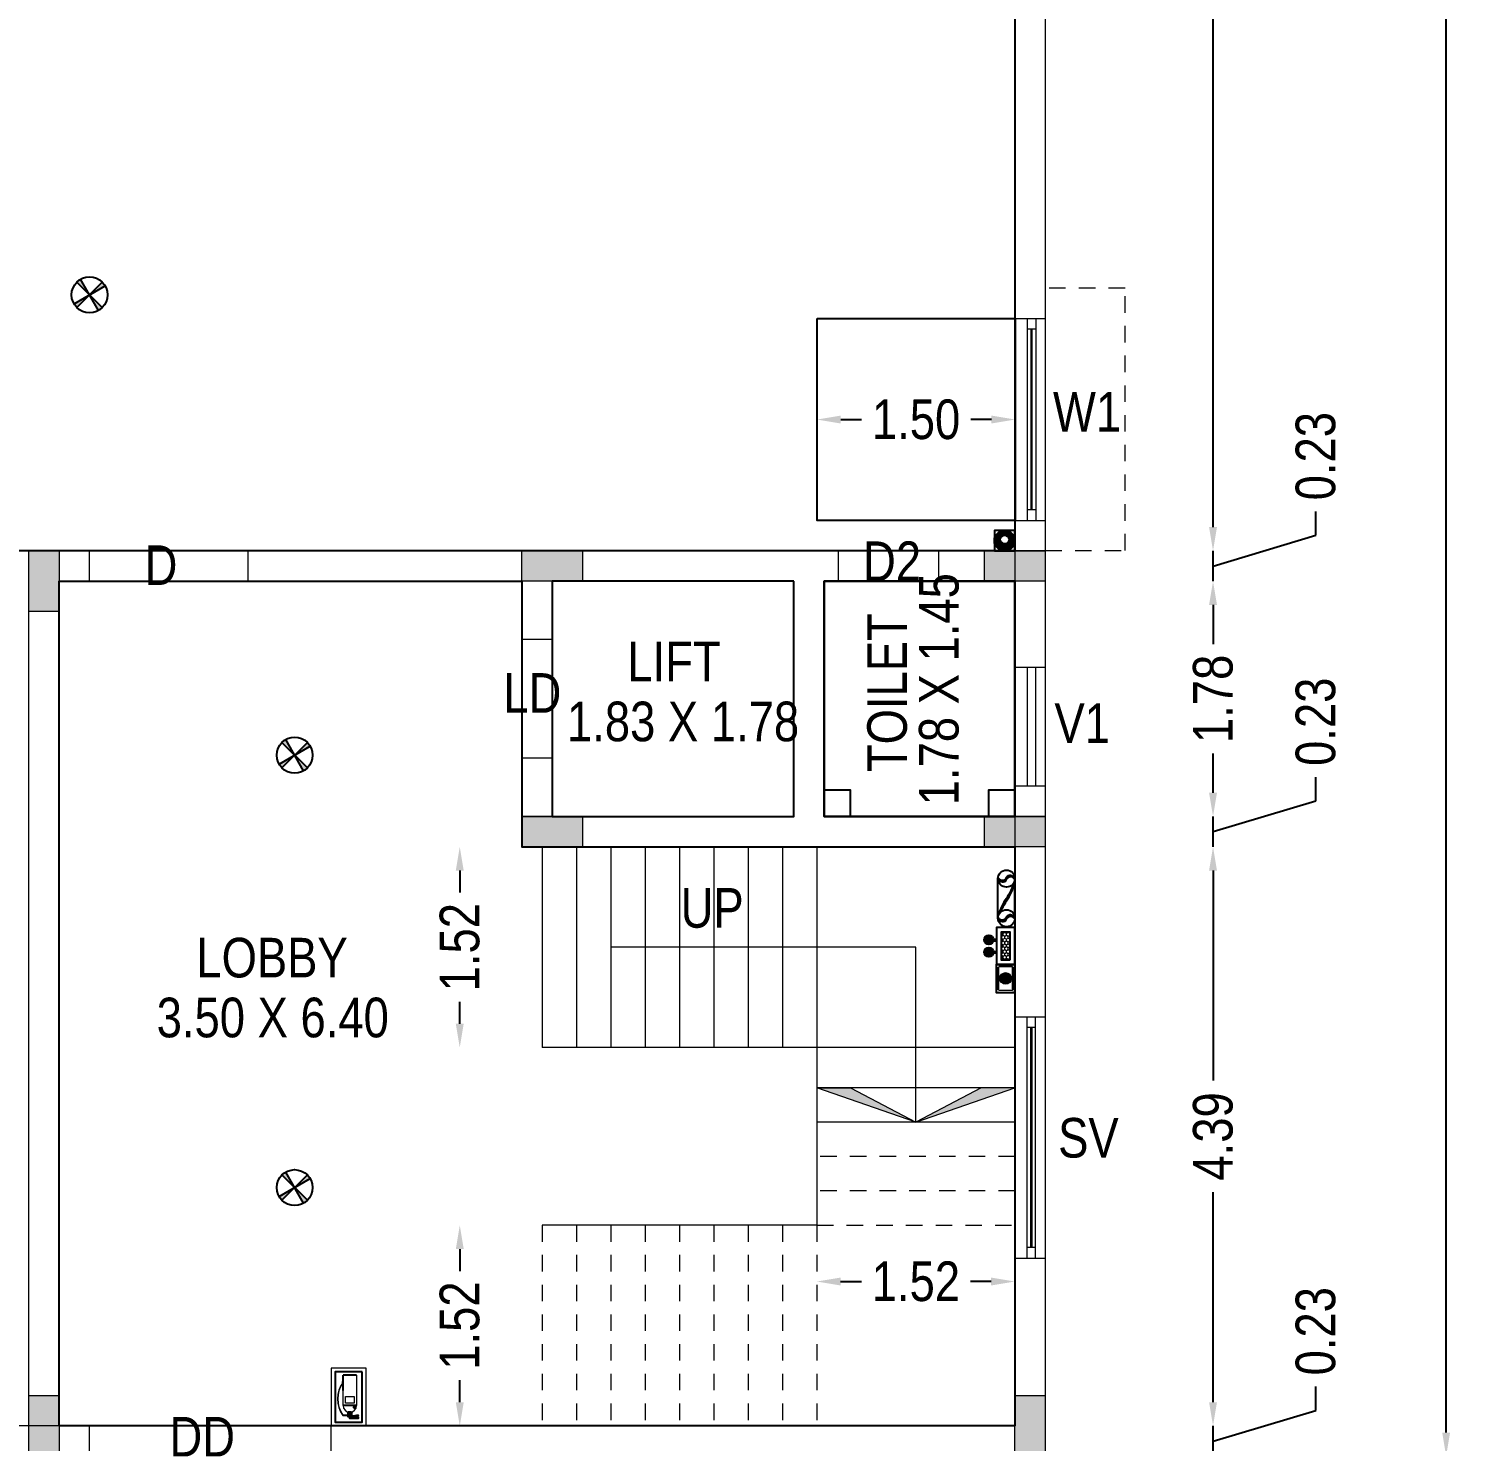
# Model space of a CAD drawing. Header units: metres. Extents: x 3750 to 6203, y 1588 to 3614.
# Drawn here: x 3766.25 to 3777.18, y 1749.68 to 1760.38 of the extents above; entities that cross this region are included whole.
import ezdxf

# ---------------------------------------------------------------- set-up
doc = ezdxf.new("R2010")
doc.units = ezdxf.units.M
doc.linetypes.add('HIDDEN2', pattern=[0.1875, 0.125, -0.0625])
for name, color, linetype in [('00', 7, 'Continuous'), ('BLK_4_FLR_0_CARPET_AREA', 14, 'Continuous'), ('BLK_4_FLR_0_EXIT_WIDTH_STAIR', 1, 'Continuous'), ('BLK_4_FLR_0_LIFT_1', 30, 'Continuous'), ('BLK_4_FLR_0_REGULAR_ROOM_1', 2, 'Continuous'), ('BLK_4_FLR_0_ROOM_1_LIGHT_VENTILATION_1', 2, 'Continuous'), ('BLK_4_FLR_0_URINAL', 30, 'Continuous'), ('BLK_4_FLR_0_WASH', 30, 'Continuous'), ('BLK_4_FLR_0_WATER_CLOSET', 30, 'Continuous'), ('VPORTS', 6, 'Continuous')]:
    doc.layers.add(name, color=color, linetype=linetype)
doc.styles.add('style2a', font='swissc.ttf')
doc.dimstyles.get("Standard").update_dxf_attribs({"dimtxt": 0.3, "dimasz": 0.18, "dimexe": 0.18, "dimexo": 0.0625, "dimgap": 0.09, "dimtad": 0, "dimzin": 0, "dimdsep": 46, "dimtxsty": 'style2a', "dimcen": 0.09, "dimse1": 1, "dimse2": 1, "dimadec": 0, "dimazin": 0, "dimtfac": 1, "dimtofl": 0, "dimtmove": 0, "dimatfit": 3, "dimfxl": 0, "dimtolj": 1, "dimtzin": 0, "dimarcsym": 0})

# ---------------------------------------------------------------- blocks, each defined once
blk = doc.blocks.new('*D507')
at = {"layer": 'BLK_4_FLR_0_EXIT_WIDTH_STAIR', "color": 0, "lineweight": -2, "ltscale": 10}
for p, q in [((3769.517321434026, 1753.999740999023), (3769.517321434026, 1753.832922817207)), ((3769.517321434026, 1752.839740999027), (3769.517321434026, 1753.006559180843))]:
    blk.add_line(p, q, dxfattribs=at)
at = {"layer": 'BLK_4_FLR_0_EXIT_WIDTH_STAIR', "color": 0, "ltscale": 10}
for points in [[(3769.487321434026, 1753.999740999023), (3769.547321434026, 1753.999740999023), (3769.517321434026, 1754.179740999023)], [(3769.487321434026, 1752.839740999027), (3769.547321434026, 1752.839740999027), (3769.517321434026, 1752.659740999027)]]:
    blk.add_solid(points, dxfattribs=at)
at = {"layer": 'Defpoints', "color": 0, "ltscale": 10}
for p in [(3769.517321434026, 1754.179740999023), (3770.401630812485, 1754.179740999023), (3770.401630812485, 1752.659740999027)]:
    blk.add_point(p, dxfattribs=at)
at = {"layer": 'BLK_4_FLR_0_EXIT_WIDTH_STAIR', "color": 0, "lineweight": 18, "ltscale": 10, "insert": (3769.517321434026, 1753.419740999024), "char_height": 0.3, "attachment_point": 5, "rotation": 90, "style": 'style2a'}
blk.add_mtext('\\A1;1.52', dxfattribs=at)
blk = doc.blocks.new('*D508')
at = {"color": 0, "lineweight": -2, "ltscale": 10}
for p, q in [((3769.517321434058, 1751.133540846621), (3769.517321434058, 1750.966722664805)), ((3769.517321434058, 1749.973540846625), (3769.517321434058, 1750.14035902844))]:
    blk.add_line(p, q, dxfattribs=at)
at = {"color": 0, "ltscale": 10}
for points in [[(3769.487321434058, 1751.133540846621), (3769.547321434059, 1751.133540846621), (3769.517321434058, 1751.313540846621)], [(3769.487321434058, 1749.973540846625), (3769.547321434059, 1749.973540846625), (3769.517321434058, 1749.793540846625)]]:
    blk.add_solid(points, dxfattribs=at)
at = {"layer": 'Defpoints', "color": 0, "ltscale": 10}
for p in [(3769.517321434058, 1751.313540846621), (3770.401630812488, 1751.313540846621), (3770.401630812488, 1749.793540846625)]:
    blk.add_point(p, dxfattribs=at)
at = {"color": 0, "lineweight": 18, "ltscale": 10, "insert": (3769.517321434058, 1750.553540846621), "char_height": 0.3, "attachment_point": 5, "rotation": 90, "style": 'style2a'}
blk.add_mtext('\\A1;1.52', dxfattribs=at)
blk = doc.blocks.new('*D509')
at = {"color": 0, "lineweight": -2, "ltscale": 10}
for p, q in [((3772.401630812473, 1750.887468501463), (3772.558448994291, 1750.887468501463)), ((3773.541630812471, 1750.887468501463), (3773.384812630655, 1750.887468501463))]:
    blk.add_line(p, q, dxfattribs=at)
at = {"color": 0, "ltscale": 10}
for points in [[(3772.401630812473, 1750.917468501463), (3772.401630812473, 1750.857468501463), (3772.221630812474, 1750.887468501463)], [(3773.541630812471, 1750.917468501463), (3773.541630812471, 1750.857468501463), (3773.721630812471, 1750.887468501463)]]:
    blk.add_solid(points, dxfattribs=at)
at = {"layer": 'Defpoints', "color": 0, "ltscale": 10}
for p in [(3772.221630812474, 1751.771777879971), (3773.721630812471, 1751.771777879971), (3772.221630812474, 1750.887468501463)]:
    blk.add_point(p, dxfattribs=at)
at = {"color": 0, "lineweight": 18, "ltscale": 10, "insert": (3772.971630812472, 1750.887468501463), "char_height": 0.3, "attachment_point": 5, "style": 'style2a'}
blk.add_mtext('\\A1;1.52', dxfattribs=at)
blk = doc.blocks.new('*D482')
at = {"color": 0, "lineweight": -2, "ltscale": 10}
for p, q in [((3776.987203063287, 1773.767589614622), (3776.987203063287, 1762.274136659193)), ((3776.987203063287, 1749.743540846621), (3776.987203063287, 1761.23699380205))]:
    blk.add_line(p, q, dxfattribs=at)
at = {"color": 0, "ltscale": 10}
for points in [[(3776.957203063286, 1773.767589614622), (3777.017203063286, 1773.767589614622), (3776.987203063287, 1773.947589614621)], [(3776.957203063286, 1749.743540846621), (3777.017203063286, 1749.743540846621), (3776.987203063287, 1749.563540846621)]]:
    blk.add_solid(points, dxfattribs=at)
at = {"layer": 'Defpoints', "color": 0, "ltscale": 10}
for p in [(3773.951630812496, 1773.947589614621), (3776.987203063287, 1773.947589614621), (3773.951630812486, 1749.563540846621)]:
    blk.add_point(p, dxfattribs=at)
at = {"color": 0, "lineweight": 18, "ltscale": 10, "insert": (3776.987203063287, 1761.75556523062), "char_height": 0.3, "attachment_point": 5, "rotation": 90, "style": 'style2a'}
blk.add_mtext('\\A1;24.38', dxfattribs=at)
blk = doc.blocks.new('*D483')
at = {"color": 0, "lineweight": -2, "ltscale": 10}
for p, q in [((3775.221869776913, 1773.537589614621), (3775.221869776913, 1765.582687238905)), ((3775.221869776913, 1756.601551096955), (3775.221869776913, 1764.556453472671))]:
    blk.add_line(p, q, dxfattribs=at)
at = {"color": 0, "ltscale": 10}
for points in [[(3775.191869776913, 1773.537589614621), (3775.251869776913, 1773.537589614621), (3775.221869776913, 1773.717589614621)], [(3775.191869776913, 1756.601551096955), (3775.251869776913, 1756.601551096955), (3775.221869776913, 1756.421551096955)]]:
    blk.add_solid(points, dxfattribs=at)
at = {"layer": 'Defpoints', "color": 0, "ltscale": 10}
for p in [(3773.416687327618, 1773.717589614621), (3775.221869776913, 1773.717589614621), (3773.416687327613, 1756.421551096955)]:
    blk.add_point(p, dxfattribs=at)
at = {"color": 0, "lineweight": 18, "ltscale": 10, "insert": (3775.221869776913, 1765.069570355786), "char_height": 0.3, "attachment_point": 5, "rotation": 90, "style": 'style2a'}
blk.add_mtext('\\A1;17.30', dxfattribs=at)
blk = doc.blocks.new('*D485')
at = {"color": 0, "lineweight": -2, "ltscale": 10}
for p, q in [((3775.221882712203, 1756.601551096955), (3775.221882712203, 1756.781551096955)), ((3775.999447647268, 1756.539820577474), (3775.999447647268, 1756.719820577474)), ((3775.221882712203, 1756.306551096955), (3775.999447647268, 1756.539820577474)), ((3775.221882712203, 1756.191551096954), (3775.221882712203, 1756.421551096955)), ((3775.221882712203, 1756.011551096954), (3775.221882712203, 1755.831551096954))]:
    blk.add_line(p, q, dxfattribs=at)
at = {"color": 0, "ltscale": 10}
for points in [[(3775.191882712203, 1756.601551096955), (3775.251882712203, 1756.601551096955), (3775.221882712203, 1756.421551096955)], [(3775.191882712203, 1756.011551096954), (3775.251882712203, 1756.011551096954), (3775.221882712203, 1756.191551096954)]]:
    blk.add_solid(points, dxfattribs=at)
at = {"layer": 'Defpoints', "color": 0, "ltscale": 10}
for p in [(3773.416700262906, 1756.421551096955), (3775.221882712203, 1756.421551096955), (3773.416700262909, 1756.191551096954)]:
    blk.add_point(p, dxfattribs=at)
at = {"color": 0, "lineweight": 18, "ltscale": 10, "insert": (3775.999447647268, 1757.138846551499), "char_height": 0.3, "attachment_point": 5, "rotation": 90, "style": 'style2a'}
blk.add_mtext('\\A1;0.23', dxfattribs=at)
blk = doc.blocks.new('*D486')
at = {"color": 0, "lineweight": -2, "ltscale": 10}
for p, q in [((3775.221869776902, 1754.589740999026), (3775.221869776902, 1754.769740999026)), ((3775.999434711966, 1754.528010479545), (3775.999434711966, 1754.708010479546)), ((3775.221869776902, 1754.294740999026), (3775.999434711966, 1754.528010479545)), ((3775.221869776902, 1754.179740999026), (3775.221869776902, 1754.409740999026)), ((3775.221869776902, 1753.999740999026), (3775.221869776902, 1753.819740999026))]:
    blk.add_line(p, q, dxfattribs=at)
at = {"color": 0, "ltscale": 10}
for points in [[(3775.191869776902, 1754.589740999026), (3775.251869776901, 1754.589740999026), (3775.221869776902, 1754.409740999026)], [(3775.191869776902, 1753.999740999026), (3775.251869776901, 1753.999740999026), (3775.221869776902, 1754.179740999026)]]:
    blk.add_solid(points, dxfattribs=at)
at = {"layer": 'Defpoints', "color": 0, "ltscale": 10}
for p in [(3773.416687327602, 1754.409740999026), (3775.221869776902, 1754.409740999026), (3773.416687327607, 1754.179740999026)]:
    blk.add_point(p, dxfattribs=at)
at = {"color": 0, "lineweight": 18, "ltscale": 10, "insert": (3775.999434711966, 1755.12703645357), "char_height": 0.3, "attachment_point": 5, "rotation": 90, "style": 'style2a'}
blk.add_mtext('\\A1;0.23', dxfattribs=at)
blk = doc.blocks.new('*D487')
at = {"color": 0, "lineweight": -2, "ltscale": 10}
for p, q in [((3775.221869776905, 1749.973540846621), (3775.221869776905, 1750.153540846621)), ((3775.99943471197, 1749.91181032714), (3775.99943471197, 1750.09181032714)), ((3775.221869776905, 1749.678540846621), (3775.99943471197, 1749.91181032714)), ((3775.221869776905, 1749.563540846621), (3775.221869776905, 1749.793540846621)), ((3775.221869776905, 1749.383540846621), (3775.221869776905, 1749.203540846621))]:
    blk.add_line(p, q, dxfattribs=at)
at = {"color": 0, "ltscale": 10}
for points in [[(3775.191869776905, 1749.973540846621), (3775.251869776905, 1749.973540846621), (3775.221869776905, 1749.793540846621)], [(3775.191869776905, 1749.383540846621), (3775.251869776905, 1749.383540846621), (3775.221869776905, 1749.563540846621)]]:
    blk.add_solid(points, dxfattribs=at)
at = {"layer": 'Defpoints', "color": 0, "ltscale": 10}
for p in [(3773.416687327607, 1749.793540846621), (3775.221869776905, 1749.793540846621), (3773.41668732761, 1749.563540846621)]:
    blk.add_point(p, dxfattribs=at)
at = {"color": 0, "lineweight": 18, "ltscale": 10, "insert": (3775.99943471197, 1750.510836301164), "char_height": 0.3, "attachment_point": 5, "rotation": 90, "style": 'style2a'}
blk.add_mtext('\\A1;0.23', dxfattribs=at)
blk = doc.blocks.new('*D488')
at = {"color": 0, "lineweight": -2, "ltscale": 10}
for p, q in [((3775.221882712244, 1756.011551096954), (3775.221882712244, 1755.714412281756)), ((3775.221882712244, 1754.589740999026), (3775.221882712244, 1754.886879814224))]:
    blk.add_line(p, q, dxfattribs=at)
at = {"color": 0, "ltscale": 10}
for points in [[(3775.191882712245, 1756.011551096954), (3775.251882712244, 1756.011551096954), (3775.221882712244, 1756.191551096954)], [(3775.191882712245, 1754.589740999026), (3775.251882712244, 1754.589740999026), (3775.221882712244, 1754.409740999026)]]:
    blk.add_solid(points, dxfattribs=at)
at = {"layer": 'Defpoints', "color": 0, "ltscale": 10}
for p in [(3773.416700262901, 1756.191551096954), (3775.221882712244, 1756.191551096954), (3773.416687327602, 1754.409740999026)]:
    blk.add_point(p, dxfattribs=at)
at = {"color": 0, "lineweight": 18, "ltscale": 10, "insert": (3775.221882712244, 1755.300646047988), "char_height": 0.3, "attachment_point": 5, "rotation": 90, "style": 'style2a'}
blk.add_mtext('\\A1;1.78', dxfattribs=at)
blk = doc.blocks.new('*D489')
at = {"color": 0, "lineweight": -2, "ltscale": 10}
for p, q in [((3775.221869776987, 1753.999740999029), (3775.221869776987, 1752.40907598776)), ((3775.221869776987, 1749.973540846621), (3775.221869776987, 1751.56420585789))]:
    blk.add_line(p, q, dxfattribs=at)
at = {"color": 0, "ltscale": 10}
for points in [[(3775.191869776988, 1753.999740999029), (3775.251869776987, 1753.999740999029), (3775.221869776987, 1754.179740999029)], [(3775.191869776988, 1749.973540846621), (3775.251869776987, 1749.973540846621), (3775.221869776987, 1749.793540846621)]]:
    blk.add_solid(points, dxfattribs=at)
at = {"layer": 'Defpoints', "color": 0, "ltscale": 10}
for p in [(3773.416687327602, 1754.179740999029), (3775.221869776987, 1754.179740999029), (3773.416687327607, 1749.793540846621)]:
    blk.add_point(p, dxfattribs=at)
at = {"color": 0, "lineweight": 18, "ltscale": 10, "insert": (3775.221869776987, 1751.986640922823), "char_height": 0.3, "attachment_point": 5, "rotation": 90, "style": 'style2a'}
blk.add_mtext('\\A1;4.39', dxfattribs=at)
blk = doc.blocks.new('*D530')
at = {"layer": 'BLK_4_FLR_0_ROOM_1_LIGHT_VENTILATION_1', "color": 0, "lineweight": -2}
for p, q in [((3772.403029618497, 1757.416158933795), (3772.559263384732, 1757.416158933795)), ((3773.543029618498, 1757.416158933795), (3773.386795852263, 1757.416158933795))]:
    blk.add_line(p, q, dxfattribs=at)
at = {"layer": 'BLK_4_FLR_0_ROOM_1_LIGHT_VENTILATION_1', "color": 0}
for points in [[(3772.403029618497, 1757.446158933795), (3772.403029618497, 1757.386158933795), (3772.223029618497, 1757.416158933795)], [(3773.543029618498, 1757.446158933795), (3773.543029618498, 1757.386158933795), (3773.723029618498, 1757.416158933795)]]:
    blk.add_solid(points, dxfattribs=at)
at = {"layer": 'Defpoints', "color": 0}
for p in [(3772.223029618497, 1757.416158933795, 3.668906841115462), (3773.723029618498, 1757.416158933795, 3.668906841115462), (3773.723029618498, 1757.416158933795)]:
    blk.add_point(p, dxfattribs=at)
at = {"layer": 'BLK_4_FLR_0_ROOM_1_LIGHT_VENTILATION_1', "color": 0, "insert": (3772.973029618498, 1757.416158933795), "char_height": 0.3, "attachment_point": 5, "style": 'style2a'}
blk.add_mtext('\\A1;1.50', dxfattribs=at)
blk = doc.blocks.new('auto-sprinkler')
at = {"layer": '00'}
h = blk.add_hatch(color=161, dxfattribs=at)
h.dxf.hatch_style = 1
h.paths.add_polyline_path([(5.82e-14, -1.293e-13), (-0.0750000000000014, 0.1299038105677039, 0.0655434628151658), (-0.106066017177958, 0.1060660171780574)])
h.paths.add_polyline_path([(-1.805e-13, -6.54e-14), (0.1299038105676527, 0.0749999999999943, 0.0655434628153172), (0.1060660171779424, 0.1060660171780148)])
h.paths.add_polyline_path([(0.0749999999999432, -0.1299038105676598, 0.0655434628150144), (0.1060660171778358, -0.1060660171780774), (5.83e-14, -1.293e-13)])
h.paths.add_polyline_path([(-0.129903810567711, -0.0749999999999502, 0.0655434628151658), (-0.1060660171780645, -0.1060660171779068), (-1.804e-13, -6.53e-14)])
at = {"layer": '00', "color": 170}
for points in [[(0.0749999999999027, -0.1299038105675898), (-0.0749999999999609, 0.1299038105676338)], [(-0.1299038105676409, -0.0749999999999098), (0.1299038105675827, 0.0749999999999538)], [(-0.1060660171781656, -0.1060660171780079), (0.1060660171777663, 0.1060660171778387)], [(0.1060660171777663, -0.1060660171780079), (-0.1060660171778245, 0.106066017177924)]]:
    blk.add_lwpolyline(points, dxfattribs=at)
blk.add_circle((-2.91e-14, 2.2e-14), 0.15, dxfattribs=at)
blk = doc.blocks.new('firehose')
for color, points in [(1, [(17.86590924663701, -33.80699138375383, -0.116019250224305), (19.87579712504467, -42.77884124641268, 8.409187339897612), (14.59864054587834, -51.09568462217719), (14.77462580959121, -50.77462580962811, 0.1304771358826283), (16.87429619267437, -42.26563069466236, -8.334124280871839)]), (1, [(14.77462580960812, -50.77462580959722), (16.97056274847867, -52.97056274847321, 1.016121270503578), (-17.69770766127203, -32.71501239939127, 0.1199886114363758), (-17.22691750119171, -41.21855472397618, -1.237160893247075)]), (46, [(11.7215557009913, -56.1764135710655), (11.1782557328388, -55.44013883738443), (13.28999017388378, -53.48312164735034), (14.77462580960855, -50.77462580959764), (16.97056274848546, -52.97056274848), (14.64841727244311, -54.01667111922507)])]:
    blk.add_hatch(color=color).paths.add_polyline_path(points)
at = {"color": 240}
blk.add_lwpolyline([(-36, -72), (36, -72), (36, 0), (-36, 0)], close=True, dxfattribs=at)
at = {"color": 46}
blk.add_lwpolyline([(11.7215557009913, -56.1764135710655), (11.1782557328388, -55.44013883738443), (13.28999017388378, -53.48312164735034), (14.77462580960855, -50.77462580959764), (16.97056274848546, -52.97056274848), (14.64841727244311, -54.01667111922507)], close=True, dxfattribs=at)
at = {"color": 240}
for radius in [36, 33, 30, 27, 24]:
    blk.add_circle((0, -36), radius, dxfattribs=at)
for centre, radius, start, end in [((0, -36), 21, 341.1675392881562, 315.0000000001473), ((0, -36), 18, 6.997948917371504, 339.6294282853439), ((-0.2015950538298057, -42.56555608450435), 20.07852502711841, 328.7873606831993, 150.6199113101466), ((-0.2015950538298057, -42.56555608450435), 17.0785250271184, 331.2710783775393, 175.476322851673)]:
    blk.add_arc(centre, radius, start, end, dxfattribs=at)
blk = doc.blocks.new('cylinder1')
for color, points in [(250, [(-7.5, 38.5), (-7.5, 37), (-1.5, 37), (1.819e-12, 37), (1.819e-12, 38.49999999999989)]), (250, [(-1.5, 36.49111867737474), (-1.5, 37), (-7.5, 35.86409997163537), (-7.5, 35.60965931032275), (-6.156004991853456, 35.60965931032275)]), (7, [(-3.582362558996101, 28.5413344918561, 1), (-4.882362558996101, 28.5413344918561, 1)]), (250, [(-1.5, 37), (-1.5, 33), (0, 33), (0, 34), (-0.25, 34), (-0.25, 36), (0, 36), (0, 37)]), (253, [(0.25, 36), (-0.25, 36), (-0.25, 34), (0.25, 34)]), (250, [(1.5, 37), (0, 37), (0, 36), (0.25, 36), (0.25, 34), (0, 34), (0, 33), (1.5, 33)]), (250, [(1.5, 36), (1.5, 35.5), (6.005287903726634, 35.5, -0.3128595630404711), (6, 6.750000000000008), (6, 6.199155247696468, 0.33166186902408), (6.116349988142244, 36)]), (254, [(6, 5.949155247696468), (6, 5.699155247696468), (6.5, 5.699155247696468), (6.5, 7.499999999999996), (6, 7.499999999999996), (6, 7.249999999999996), (6.25, 7.249999999999996), (6.25, 5.949155247696468)])]:
    blk.add_hatch(color=color).paths.add_polyline_path(points)
at = {"lineweight": 25}
for points in [[(-1.5, 36.49111867737474), (-6.156004991853478, 35.60965931032274), (-7.5, 35.60965931032274), (-7.5, 35.86409997163537), (-1.5, 37), (-7.5, 37), (-7.5, 38.5), (1.819e-12, 38.49999999999989), (1.819e-12, 37)], [(-1.5, 37), (1.5, 37), (1.5, 32.80947501931109)], [(-1.5, 32.80947501931109), (-1.5, 37)], [(-1.5, 33), (1.5, 33)], [(0, 36), (0, 37)], [(0, 33), (0, 34)]]:
    blk.add_lwpolyline(points, dxfattribs=at)
at = {"lineweight": 15}
blk.add_lwpolyline([(-6, 27), (6, 27, 0.9999999999999998)], format="xyb", close=True, dxfattribs=at)
for points in [[(-6, 27), (6, 27)], [(6, 13.5), (6, 0)], [(-6, 0), (6, 0)], [(6, 6.75), (6, 0)]]:
    blk.add_lwpolyline(points)
for points in [[(-6, 27), (6, 27), (6, 0), (-6, 0)], [(-4, 19), (-4, 25), (4, 25), (4, 19)]]:
    blk.add_lwpolyline(points, close=True, dxfattribs=at)
at = {"lineweight": 25}
blk.add_lwpolyline([(0.25, 34), (0.25, 36), (-0.25, 36), (-0.25, 34)], close=True, dxfattribs=at)
at = {"lineweight": 20}
blk.add_lwpolyline([(6, 6.75), (6, 6.199155247696468, 0.33166186902408), (6.116349988142244, 36), (1.5, 36), (1.5, 35.5), (6.005287903726638, 35.5, -0.3128595630404712)], format="xyb", close=True, dxfattribs=at)
blk.add_lwpolyline([(6, 5.949155247696468), (6, 5.699155247696468), (6.5, 5.699155247696468), (6.5, 7.499999999999996), (6, 7.499999999999996), (6, 7.249999999999996), (6.25, 7.249999999999996), (6.25, 5.949155247696468)], close=True)
at = {"lineweight": 25}
blk.add_circle((-4.232362558996101, 28.5413344918561), 0.75, dxfattribs=at)
blk.add_circle((-4.232362558996101, 28.5413344918561), 0.65)
blk = doc.blocks.new('cylinderfinal')
at = {"lineweight": 20}
for points in [[(-13.5, -45), (13.5, -45), (13.5, 0), (-13.5, 0)], [(-10.5, -42), (10.5, -42), (10.5, -3.000000000000003), (-10.5, -3)]]:
    blk.add_lwpolyline(points, close=True, dxfattribs=at)
blk.add_lwpolyline([(-10.5, -42), (10.5, -42), (10.5, -3.000000000000003), (-10.5, -3)], close=True)
at = {"lineweight": 15, "xscale": 0.8699999999998906, "yscale": 0.8699999999998906, "zscale": 1.5}
blk.add_blockref('cylinder1', (-0.9169508714730908, -39.34066445374083), dxfattribs=at)
blk = doc.blocks.new('siern')
blk.add_hatch(color=5).paths.add_polyline_path([(-0.1593222198534196, 4.061119889346909, -0.050918795279975), (-2.084215844903134, 0.0151086477926867, 0.0925672966546958), (-4.033540109677136, -4.074294274310353, -0.0032073073232835), (-4.026732467605971, -4.061119889249931, -0.0483688946395163), (-3.836825126619751, -3.704532133112332, -0.0178884246563004), (-1.736111600250296, -0.1050856800138717, 0.1175623139878069)])
at = {"layer": 'VPORTS', "lineweight": 18}
h = blk.add_hatch(color=20, dxfattribs=at)
edge = h.paths.add_edge_path()
edge.add_arc((-3.003242993894826, 5.125836620620271), 1.15591213153334, 152.305571092109, 342.6944289075761)
edge.add_arc((-1.069537870018141, 4.324869732675344), 0.947658435111645, -16.15980825423901, 151.159808253957, ccw=False)
edge.add_arc((-1.182811693612317, 4.598336933856721), 1.155912131525198, 332.3055710921348, 522.6944289076076)
edge.add_arc((-3.116516817488141, 5.399303821803434), 0.9476584351198534, 163.8401917457499, 331.159808253898, ccw=False)
h = blk.add_hatch(color=20, dxfattribs=at)
edge = h.paths.add_edge_path()
edge.add_arc((-3.003242993894497, -4.598336933864606), 1.155912131531942, 152.3055710922763, 342.6944289077433)
edge.add_arc((-1.069537870018141, -5.399303821805893), 0.947658435111645, -16.15980825423901, 151.159808253957, ccw=False)
edge.add_arc((-1.182811693611987, -5.125836620620876), 1.155912131526594, 332.3055710919675, 522.6944289074403)
edge.add_arc((-3.116516817488947, -4.324869732677806), 0.9476584351170516, 163.8401917461589, 331.1598082543069, ccw=False)
at = {"color": 1}
for points in [[(-4.186054687499563, -4.862086777240619), (-4.186054687499563, 4.862086777240619)], [(0, -4.862086777240619), (0, 4.862086777240619)]]:
    blk.add_lwpolyline(points, dxfattribs=at)
at = {"color": 5}
blk.add_lwpolyline([(-0.1593222198534196, 4.061119889346909, -0.050918795279975), (-2.084215844903134, 0.0151086477926867, 0.0925672966540532), (-4.033540109669047, -4.074294274279964, -0.0196862209365316), (-1.736111600250296, -0.1050856800138717, 0.1175623139878069)], format="xyb", close=True, dxfattribs=at)
at = {"layer": 'VPORTS', "color": 251, "lineweight": 18}
for points in [[(-4.026732467633336, 5.663053665186451, 1.095032819744272), (-1.899656831361426, 4.781990088442399, -0.8950427931265029), (-0.159322219880778, 4.061119889294785, 1.095032819744327), (-2.286397856138135, 4.942183466031565, -0.8950427931261273)], [(-4.026732467633336, -4.061119889302061, 1.095032819744272), (-1.899656831361426, -4.942183466038841, -0.8950427931265029), (-0.159322219880778, -5.663053665186451, 1.095032819744327), (-2.286397856138135, -4.781990088442399, -0.8950427931261273)]]:
    blk.add_lwpolyline(points, format="xyb", close=True, dxfattribs=at)
at = {"layer": 'VPORTS'}
for centre in [(-2.093027343749779, 4.862086777240619), (-2.093027343749779, -4.862086777240619)]:
    blk.add_circle(centre, 2.09302734375, dxfattribs=at)
at = {"layer": 'VPORTS', "lineweight": 18}
blk.add_circle((-2.093027343749779, -4.862086777240619), 2.09302734375, dxfattribs=at)
blk = doc.blocks.new('EmerLight')
h = blk.add_hatch(color=1)
edge = h.paths.add_edge_path()
edge.add_arc((0, 12.75), 2.25, 0, 360)
h = blk.add_hatch(color=1)
edge = h.paths.add_edge_path()
edge.add_arc((6, 12.75), 2.25, 0, 360)
for points in [[(-0.375, 9), (0.375, 9), (0.375, 10.53147008133764, -0.083920216900384), (-0.375, 10.53147008133764)], [(6.375, 10.53147008133764, -0.083920216900384), (5.625, 10.53147008133764), (5.625, 9), (6.375, 9)]]:
    blk.add_hatch(color=171).paths.add_polyline_path(points)
at = {"lineweight": 18}
h = blk.add_hatch(dxfattribs=at)
h.set_pattern_fill('HONEY', color=145, scale=7.5, style=0)
h.set_pattern_definition([(0, (-23575.41711731013, -1310.215376773727), (1.40625, 0.8118988124999997), [0.9375, -1.875]), (120, (-23575.41711731013, -1310.215376773727), (-1.406249996927416, 0.8118988178218671), [0.9374999999999996, -1.874999999999999]), (59.99999999999999, (-23575.41711731013, -1310.215376773727), (3.0725816e-09, 1.623797630321865), [-1.875, 0.9375])])
h.paths.add_polyline_path([(-3.75, 2.25), (9.75, 2.25), (9.75, 6.75), (-3.75, 6.75)])
at = {"color": 5}
for points in [[(-6, 0), (12, 0), (12, 9), (-6, 9)], [(-3.75, 2.25), (9.75, 2.25), (9.75, 6.75), (-3.75, 6.75)]]:
    blk.add_lwpolyline(points, close=True, dxfattribs=at)
at = {"color": 171}
for points in [[(-0.375, 10.53147008133766), (-0.375, 9)], [(0.375, 10.53147008133766), (0.375, 9)], [(5.625, 10.53147008133766), (5.625, 9)], [(6.375, 10.53147008133766), (6.375, 9)]]:
    blk.add_lwpolyline(points, dxfattribs=at)
at = {"color": 1}
for centre in [(0, 12.75), (6, 12.75)]:
    blk.add_circle(centre, 2.25, dxfattribs=at)
blk = doc.blocks.new('switch1')
for points in [[(-7.875, 10.34466991411068), (-7.5, 9.96966991411068), (-7.5, 2.030330085889318), (-7.875, 1.655330085889318)], [(7.344669914111362, 10.87500000000051), (6.969669914111362, 10.5), (-6.969669914111362, 10.50000000000051), (-7.344669914111362, 10.875)], [(7.875, 1.655330085889318), (7.5, 2.030330085889318), (7.5, 9.96966991411068), (7.875, 10.34466991411068)], [(-7.344669914111362, 1.124999999999487), (-6.969669914111362, 1.5), (6.969669914111362, 1.499999999999485), (7.344669914111362, 1.125)]]:
    blk.add_hatch(color=254).paths.add_polyline_path(points)
h = blk.add_hatch(color=20)
edge = h.paths.add_edge_path()
edge.add_arc((0, 6), 3.75, 0, 360)
edge = h.paths.add_edge_path(flags=17)
edge.add_arc((0, 6), 2.25, 0, 360)
h = blk.add_hatch()
h.set_pattern_fill('ANSI31', color=1, scale=0.3, style=0)
h.set_pattern_definition([(45, (0, 0), (-0.6735192090801866, 0.6735192090801866), [])])
edge = h.paths.add_edge_path()
edge.add_arc((0, 6), 2.25, 0, 360)
at = {"color": 7, "lineweight": 25}
blk.add_lwpolyline([(-9, 0), (9, 0), (9, 12), (-9, 12)], close=True, dxfattribs=at)
at = {"color": 7, "lineweight": 20}
for points in [[(-7.875, 10.34466991411068), (-7.5, 9.96966991411068), (-7.5, 2.030330085889318), (-7.875, 1.655330085889318)], [(7.344669914111362, 10.87500000000051), (6.969669914111362, 10.5), (-6.969669914111362, 10.50000000000051), (-7.344669914111362, 10.875)], [(7.875, 1.655330085889318), (7.5, 2.030330085889318), (7.5, 9.96966991411068), (7.875, 10.34466991411068)], [(-7.344669914111362, 1.124999999999487), (-6.969669914111362, 1.5), (6.969669914111362, 1.499999999999485), (7.344669914111362, 1.125)]]:
    blk.add_lwpolyline(points, close=True, dxfattribs=at)
at = {"color": 20, "lineweight": 5}
for radius in [3.75, 2.25]:
    blk.add_circle((0, 6), radius, dxfattribs=at)

msp = doc.modelspace()

# ---------------------------------------------------------------- hatches: boundary and pattern name
at = {"lineweight": 18, "ltscale": 10}
h = msp.add_hatch(color=256, dxfattribs=at)
h.dxf.hatch_style = 1
h.paths.add_polyline_path([(3766.254015877265, 1755.96155456262), (3766.484015877268, 1755.96155456262), (3766.484015877268, 1756.42155456262), (3766.254015877265, 1756.42155456262)])
h = msp.add_hatch(color=256, dxfattribs=at)
h.dxf.hatch_style = 1
h.paths.add_polyline_path([(3769.986423802063, 1756.421551096954), (3769.986423802063, 1756.191551096951), (3770.446423802066, 1756.191551096951), (3770.446423802066, 1756.421551096954)])
h = msp.add_hatch(color=256, dxfattribs=at)
h.dxf.hatch_style = 1
h.paths.add_polyline_path([(3773.491643747773, 1756.421551096954), (3773.491643747773, 1756.191551096951), (3773.951643747775, 1756.191551096951), (3773.951643747775, 1756.421551096954)])
h = msp.add_hatch(color=256, dxfattribs=at)
h.dxf.hatch_style = 1
h.paths.add_polyline_path([(3769.986423802063, 1754.409740999025), (3769.986423802063, 1754.179740999022), (3770.446423802066, 1754.179740999022), (3770.446423802066, 1754.409740999025)])
h = msp.add_hatch(color=256, dxfattribs=at)
h.dxf.hatch_style = 1
h.paths.add_polyline_path([(3773.491643747773, 1754.409740999025), (3773.491643747773, 1754.179740999022), (3773.951643747775, 1754.179740999022), (3773.951643747775, 1754.409740999025)])
h = msp.add_hatch(color=256, dxfattribs=at)
h.dxf.hatch_style = 1
h.paths.add_polyline_path([(3772.476230376891, 1752.353540846621), (3772.221630812466, 1752.353540846621), (3772.97163081247, 1752.09354084662)])
h = msp.add_hatch(color=256, dxfattribs=at)
h.dxf.hatch_style = 1
h.paths.add_polyline_path([(3772.97163081247, 1752.09354084662), (3773.721630812474, 1752.353540846621), (3773.467031248048, 1752.353540846621)])
h = msp.add_hatch(color=256, dxfattribs=at)
h.dxf.hatch_style = 1
h.paths.add_polyline_path([(3766.254015877265, 1749.56354084662), (3766.484015877268, 1749.56354084662), (3766.484015877268, 1750.02354084662), (3766.254015877265, 1750.02354084662)])
h = msp.add_hatch(color=256, dxfattribs=at)
h.dxf.hatch_style = 1
h.paths.add_polyline_path([(3773.721630812474, 1749.56354084662), (3773.951630812477, 1749.56354084662), (3773.951630812477, 1750.02354084662), (3773.721630812474, 1750.02354084662)])

# ---------------------------------------------------------------- linework, layer by layer
for p, q in [((3773.951630812471, 1773.947589614621, 3.668906841115462), (3773.951630812471, 1749.56354084662, 3.668906841115462)), ((3773.721630812471, 1773.71758961462, 3.668906841115462), (3773.721630812471, 1749.79354084662, 3.668906841115462)), ((3766.254015877261, 1749.79354084662, 3.668906841115462), (3766.254015877265, 1756.42155456262, 3.668906841115462)), ((3766.71401587727, 1756.421551096954, 3.668906841115462), (3766.254015877265, 1756.421551096954, 3.668906841115462)), ((3766.484015877264, 1756.421551096954, 3.668906841115462), (3766.484015877264, 1756.42155456262, 3.668906841115462)), ((3766.714015877273, 1756.191551096954, 3.668906841115462), (3766.71401587728, 1756.421551096954, 3.668906841115462)), ((3772.386423802062, 1756.421551096954, 3.668906841115462), (3767.914015877275, 1756.421551096954, 3.668906841115462)), ((3767.914015877275, 1756.191551096954, 3.668906841115462), (3767.914015877275, 1756.421551096954, 3.668906841115462)), ((3772.386423802062, 1756.191551096954, 3.668906841115462), (3772.386423802058, 1756.421551096954, 3.668906841115462)), ((3773.951643747773, 1756.421551096954, 3.668906841115462), (3773.146423802057, 1756.421551096954, 3.668906841115462)), ((3773.146423802057, 1756.191551096954, 3.668906841115462), (3773.14642380206, 1756.421551096954, 3.668906841115462)), ((3766.484015877259, 1749.79354084662, 3.668906841115462), (3766.484015877264, 1756.191551096954, 3.668906841115462)), ((3766.71401587728, 1756.191551096954, 3.668906841115462), (3766.484015877264, 1756.191551096954, 3.668906841115462)), ((3772.046423802065, 1756.191551096954, 3.668906841115462), (3767.914015877275, 1756.191551096954, 3.668906841115462)), ((3769.986423802063, 1755.750646047988, 3.668906841115462), (3769.986423802059, 1756.191551096951, 3.668906841115462)), ((3770.216423802063, 1755.750646047988, 3.668906841115462), (3770.216423802061, 1756.191551096951, 3.668906841115462)), ((3772.046423802062, 1754.409740999025, 3.668906841115462), (3772.046423802062, 1756.191551096951, 3.668906841115462)), ((3772.386423802062, 1756.191551096954, 3.668906841115462), (3772.276423802065, 1756.191551096954, 3.668906841115462)), ((3772.27642380206, 1754.409740999025, 3.668906841115462), (3772.27642380206, 1756.191551096951, 3.668906841115462)), ((3773.951643747773, 1756.191551096954, 3.668906841115462), (3773.146423802057, 1756.191551096954, 3.668906841115462)), ((3770.216423802061, 1755.750646047988, 3.668906841115462), (3769.986423802063, 1755.750646047988, 3.668906841115462)), ((3769.986423802059, 1754.409740999025, 3.668906841115462), (3769.986423802063, 1754.850646047988, 3.668906841115462)), ((3770.216423802061, 1754.850646047988, 3.668906841115462), (3769.986423802063, 1754.850646047988, 3.668906841115462)), ((3770.216423802061, 1754.409740999025, 3.668906841115462), (3770.216423802063, 1754.850646047988, 3.668906841115462)), ((3772.046423802062, 1754.409740999025, 3.668906841115462), (3769.986423802059, 1754.409740999025, 3.668906841115462)), ((3773.951643747773, 1754.409740999025, 3.668906841115462), (3772.27642380206, 1754.409740999025, 3.668906841115462)), ((3773.951643747773, 1754.179740999026, 3.668906841115462), (3769.986423802059, 1754.179740999026, 3.668906841115462)), ((3770.141630812484, 1754.179740999026, 3.668906841115462), (3770.141630812484, 1752.659740999026, 3.668906841115462)), ((3770.401630812481, 1754.179740999026, 3.668906841115462), (3770.401630812481, 1752.659740999026, 3.668906841115462)), ((3770.661630812482, 1754.179740999026, 3.668906841115462), (3770.661630812482, 1752.659740999026, 3.668906841115462)), ((3770.921630812477, 1754.179740999026, 3.668906841115462), (3770.921630812477, 1752.659740999026, 3.668906841115462)), ((3771.181630812477, 1754.179740999026, 3.668906841115462), (3771.181630812477, 1752.659740999026, 3.668906841115462)), ((3771.441630812475, 1754.179740999026, 3.668906841115462), (3771.441630812475, 1752.659740999026, 3.668906841115462)), ((3771.701630812472, 1754.179740999026, 3.668906841115462), (3771.701630812472, 1752.659740999026, 3.668906841115462)), ((3771.961630812472, 1754.179740999026, 3.668906841115462), (3771.961630812472, 1752.659740999026, 3.668906841115462)), ((3772.22163081247, 1754.179740999026, 3.668906841115462), (3772.221630812466, 1751.31354084662, 3.668906841115462)), ((3772.97163081247, 1753.419740999025, 3.668906841115462), (3770.661630812482, 1753.419740999025, 3.668906841115462)), ((3772.97163081247, 1752.09354084662, 3.668906841115462), (3772.97163081247, 1753.419740999025, 3.668906841115462)), ((3773.721630812471, 1752.659740999026, 3.668906841115462), (3770.141630812478, 1752.659740999026, 3.668906841115462)), ((3773.721630812471, 1752.353540846621, 3.668906841115462), (3772.22163081247, 1752.353540846621, 3.668906841115462)), ((3772.97163081247, 1752.09354084662, 3.668906841115462), (3772.221630812466, 1752.353540846621, 3.668906841115462)), ((3772.221630812466, 1752.353540846621, 3.668906841115462), (3772.476230376891, 1752.353540846621, 3.668906841115462)), ((3772.476230376891, 1752.353540846621, 3.668906841115462), (3772.97163081247, 1752.09354084662, 3.668906841115462)), ((3772.97163081247, 1752.09354084662, 3.668906841115462), (3773.721630812474, 1752.353540846621, 3.668906841115462)), ((3773.467031248048, 1752.353540846621, 3.668906841115462), (3772.97163081247, 1752.09354084662, 3.668906841115462)), ((3773.721630812474, 1752.353540846621, 3.668906841115462), (3773.467031248048, 1752.353540846621, 3.668906841115462)), ((3773.721630812471, 1752.09354084662, 3.668906841115462), (3772.22163081247, 1752.09354084662, 3.668906841115462)), ((3772.221630812474, 1751.31354084662, 3.668906841115462), (3770.141630812478, 1751.31354084662, 3.668906841115462)), ((3766.71401587727, 1749.79354084662, 3.668906841115462), (3763.592405514071, 1749.79354084662, 3.668906841115462)), ((3766.71401587727, 1749.56354084662, 3.668906841115462), (3766.714015877273, 1749.79354084662, 3.668906841115462)), ((3773.721630812471, 1749.79354084662, 3.668906841115462), (3768.544015877265, 1749.79354084662, 3.668906841115462)), ((3768.544015877271, 1749.56354084662, 3.668906841115462), (3768.544015877265, 1749.79354084662, 3.668906841115462))]:
    msp.add_line(p, q, dxfattribs=at)
at = {"lineweight": 18}
for p, q in [((3773.723029618498, 1758.180760152995, 3.668906841115462), (3773.951630075695, 1758.180760152995, 3.668906841115462)), ((3773.815066354722, 1758.180760152995, 3.668906841115462), (3773.815066354722, 1756.651557714595, 3.668906841115462)), ((3773.879064445083, 1758.099550001811, 3.668906841115462), (3773.815066354722, 1758.099550001811, 3.668906841115462)), ((3773.879064445083, 1758.180760152995, 3.668906841115462), (3773.879064445083, 1756.651557714595, 3.668906841115462)), ((3773.879064445083, 1756.732767865778, 3.668906841115462), (3773.815066354722, 1756.732767865778, 3.668906841115462)), ((3773.723029618498, 1756.651557714595, 3.668906841115462), (3773.951630075695, 1756.651557714595, 3.668906841115462)), ((3773.72162827701, 1755.541597991488, 7.337813682230925), (3773.950228734206, 1755.541597991488, 7.337813682230925)), ((3773.813665013233, 1755.541597991488, 7.337813682230925), (3773.813665013238, 1754.641597991488, 7.337813682230925)), ((3773.877663103595, 1755.541597991488, 7.337813682230925), (3773.877663103595, 1754.641597991488, 7.337813682230925)), ((3773.72162827701, 1754.641597991488, 7.337813682230925), (3773.950228734206, 1754.641597991488, 7.337813682230925)), ((3773.72163862122, 1752.893449644556, 11.00672052334639), (3773.950239078418, 1752.893449644556, 11.00672052334639)), ((3773.813675357445, 1751.063449644554, 11.00672052334639), (3773.813675357445, 1752.893449644556, 11.00672052334639)), ((3773.877673447806, 1751.063449644554, 11.00672052334639), (3773.877673447806, 1752.893449644556, 11.00672052334639)), ((3773.877673447806, 1752.812239493372, 11.00672052334639), (3773.813675357445, 1752.812239493372, 11.00672052334639)), ((3773.877673447806, 1751.144659795738, 11.00672052334639), (3773.813675357445, 1751.144659795738, 11.00672052334639)), ((3773.72163862122, 1751.063449644554, 11.00672052334639), (3773.950239078418, 1751.063449644554, 11.00672052334639))]:
    msp.add_line(p, q, dxfattribs=at)
at = {"linetype": 'HIDDEN2', "lineweight": 18}
for p, q in [((3766.254015877265, 1756.42155456262, 3.668906841115462), (3761.532405514078, 1756.42155456262, 3.668906841115462)), ((3773.721630812471, 1751.833540846621, 3.668906841115462), (3772.22163081247, 1751.833540846621, 3.668906841115462)), ((3773.721630812471, 1751.57354084662, 3.668906841115462), (3772.22163081247, 1751.57354084662, 3.668906841115462)), ((3770.141630812484, 1751.31354084662, 3.668906841115462), (3770.141630812484, 1749.79354084662, 3.668906841115462)), ((3770.401630812481, 1751.31354084662, 3.668906841115462), (3770.401630812481, 1749.79354084662, 3.668906841115462)), ((3770.661630812482, 1751.31354084662, 3.668906841115462), (3770.661630812482, 1749.79354084662, 3.668906841115462)), ((3770.921630812477, 1751.31354084662, 3.668906841115462), (3770.921630812477, 1749.79354084662, 3.668906841115462)), ((3771.181630812477, 1751.31354084662, 3.668906841115462), (3771.181630812477, 1749.79354084662, 3.668906841115462)), ((3771.441630812475, 1751.31354084662, 3.668906841115462), (3771.441630812475, 1749.79354084662, 3.668906841115462)), ((3771.701630812472, 1751.31354084662, 3.668906841115462), (3771.701630812472, 1749.79354084662, 3.668906841115462)), ((3771.961630812472, 1751.31354084662, 3.668906841115462), (3771.961630812472, 1749.79354084662, 3.668906841115462)), ((3772.221630812466, 1751.31354084662, 3.668906841115462), (3772.221630812466, 1749.79354084662, 3.668906841115462)), ((3772.221630812474, 1751.31354084662, 3.668906841115462), (3773.721630812474, 1751.31354084662, 3.668906841115462))]:
    msp.add_line(p, q, dxfattribs=at)
at = {"linetype": 'HIDDEN2', "lineweight": 18, "elevation": 3.668906841115462}
msp.add_lwpolyline([(3773.951630812496, 1756.425148669414), (3774.555521793974, 1756.425148669414), (3774.555521793974, 1758.410760152995), (3773.951630812496, 1758.410760152995)], dxfattribs=at)
at = {"lineweight": 18, "const_width": 0.0190500381}
for points, elevation in [([(3773.8470653999, 1758.099550001811), (3773.8470653999, 1756.732767865778)], 3.668906841115462), ([(3773.845674402622, 1751.144659795738), (3773.845674402622, 1752.812239493372)], 11.00672052334639)]:
    msp.add_lwpolyline(points, dxfattribs=dict(at, elevation=elevation))
at = {"lineweight": 18, "ltscale": 10, "elevation": 3.668906841115462}
for points in [[(3766.484015877264, 1755.96155456262), (3766.254015877265, 1755.96155456262), (3766.254015877265, 1756.42155456262), (3766.484015877268, 1756.42155456262), (3766.484015877268, 1755.96155456262)], [(3769.986423802063, 1756.191551096955), (3769.986423802063, 1756.421551096954), (3770.446423802066, 1756.421551096954), (3770.446423802066, 1756.191551096951), (3769.986423802063, 1756.191551096951)], [(3773.491643747773, 1756.191551096955), (3773.491643747773, 1756.421551096954), (3773.951643747775, 1756.421551096954), (3773.951643747775, 1756.191551096951), (3773.491643747773, 1756.191551096951)], [(3769.986423802063, 1754.179740999026), (3769.986423802063, 1754.409740999025), (3770.446423802066, 1754.409740999025), (3770.446423802066, 1754.179740999022), (3769.986423802063, 1754.179740999022)], [(3773.491643747773, 1754.179740999026), (3773.491643747773, 1754.409740999025), (3773.951643747775, 1754.409740999025), (3773.951643747775, 1754.179740999022), (3773.491643747773, 1754.179740999022)], [(3766.484015877264, 1749.56354084662), (3766.254015877265, 1749.56354084662), (3766.254015877265, 1750.02354084662), (3766.484015877268, 1750.02354084662), (3766.484015877268, 1749.56354084662)], [(3773.951630812472, 1749.56354084662), (3773.721630812474, 1749.56354084662), (3773.721630812474, 1750.02354084662), (3773.951630812477, 1750.02354084662), (3773.951630812477, 1749.56354084662)]]:
    msp.add_lwpolyline(points, dxfattribs=at)
at = {"layer": 'BLK_4_FLR_0_CARPET_AREA', "elevation": 3.668906841115462}
for points in [[(3761.532405514078, 1773.71758961462), (3773.721630812471, 1773.71758961462), (3773.721630812471, 1756.421551096954), (3761.532405514078, 1756.421551096954)], [(3773.721630812471, 1754.179740999022), (3773.721630812469, 1749.79354084662), (3766.484015877259, 1749.79354084662), (3766.484015877268, 1756.19155456262), (3769.980219839671, 1756.191551096954), (3769.986423802063, 1756.191551096951), (3769.986423802063, 1754.179740999022)], [(3772.046423802065, 1756.191551096954), (3770.216423802061, 1756.191551096954), (3770.216423802061, 1754.409740999025), (3772.046423802065, 1754.409740999025)], [(3772.27642380206, 1754.409740999025), (3773.721643747773, 1754.409740999025), (3773.721643747773, 1756.191551096951), (3772.27642380206, 1756.191551096951)]]:
    msp.add_lwpolyline(points, close=True, dxfattribs=at)
at = {"layer": 'BLK_4_FLR_0_LIFT_1', "elevation": 3.668906841115462}
msp.add_lwpolyline([(3772.046423802062, 1756.191551096951), (3770.216423802066, 1756.191551096951), (3770.216423802066, 1754.409740999025), (3772.046423802062, 1754.409740999025)], close=True, dxfattribs=at)
at = {"layer": 'BLK_4_FLR_0_REGULAR_ROOM_1', "color": 2, "elevation": 3.668906841115462}
msp.add_lwpolyline([(3761.532405514078, 1773.71758961462), (3773.721630812471, 1773.71758961462), (3773.721630812471, 1756.421551096954), (3761.532405514078, 1756.421551096954)], close=True, dxfattribs=at)
at = {"layer": 'BLK_4_FLR_0_ROOM_1_LIGHT_VENTILATION_1', "color": 2, "elevation": 3.668906841115462}
msp.add_lwpolyline([(3772.223029618497, 1758.180760152995), (3773.723029618498, 1758.180760152995), (3773.723029618498, 1756.651557714595), (3772.223029618497, 1756.651557714595)], close=True, dxfattribs=at)
at = {"layer": 'BLK_4_FLR_0_URINAL', "color": 235, "elevation": 3.668906841115462}
msp.add_lwpolyline([(3773.521078266835, 1754.409740999025), (3773.721078266834, 1754.409740999025), (3773.721078266834, 1754.609740999025), (3773.521078266835, 1754.609740999025)], close=True, dxfattribs=at)
at = {"layer": 'BLK_4_FLR_0_WASH', "color": 60, "elevation": 3.668906841115462}
msp.add_lwpolyline([(3772.27642380206, 1754.409740999025), (3772.476423802061, 1754.409740999025), (3772.476423802061, 1754.609740999025), (3772.27642380206, 1754.609740999025)], close=True, dxfattribs=at)
at = {"layer": 'BLK_4_FLR_0_WATER_CLOSET', "color": 1, "elevation": 3.668906841115462}
msp.add_lwpolyline([(3772.27642380206, 1756.191551096951), (3773.721643747773, 1756.191551096951), (3773.721643747773, 1754.409740999025), (3772.27642380206, 1754.409740999025)], close=True, dxfattribs=at)

# ---------------------------------------------------------------- block references
for name, p, xscale, yscale, zscale in [('auto-sprinkler', (3766.71401587727, 1758.36081524667, 3.668906841115471), 0.9078596091205212, 0.9078596091205212, 0.9078596091205212), ('auto-sprinkler', (3768.266904873693, 1754.874387223499), 0.9078596091205212, 0.9078596091205212, 0.9078596091205212), ('siern', (3773.72163081247, 1753.789098351866, 3.668906841115462), 0.0307992739753583, 0.0307992739753583, 0.0307992739753583), ('auto-sprinkler', (3768.266904873693, 1751.598733910618), 0.9078596091205212, 0.9078596091205212, 0.9078596091205212)]:
    msp.add_blockref(name, p, dxfattribs=dict(xscale=xscale, yscale=yscale, zscale=zscale))
for name, p, xscale, yscale, zscale, rotation in [('firehose', (3773.644039871715, 1756.421551096954, 3.668906841115462), 0.0021553039098793, 0.0021553039098793, 0.0021553039098793, 180), ('EmerLight', (3773.72163081247, 1753.381860135656, 3.668906841115462), 0.0155180250680052, 0.0155180250680052, 0.0155180250680052, 90), ('switch1', (3773.72163081247, 1753.183034928166, 3.668906841115462), 0.0117463396757522, 0.0117463396757522, 0.0117463396757522, 90), ('cylinderfinal', (3768.675670915158, 1749.79354084662, 3.668906841115462), 0.009752225029085, 0.009752225029085, 0.009752225029085, 180)]:
    msp.add_blockref(name, p, dxfattribs=dict(xscale=xscale, yscale=yscale, zscale=zscale, rotation=rotation))

# ---------------------------------------------------------------- texts
at = {"lineweight": 18, "style": 'style2a'}
for s, p in [('W1', (3774.010174842217, 1757.32382339477)), ('D', (3767.130680547649, 1756.163424012673)), ('D2', (3772.571513692026, 1756.192954445901)), ('LIFT', (3770.786318618011, 1755.433048612205)), ('LD', (3769.847232988123, 1755.19541831278)), ('1.83 X 1.78', (3770.329298417248, 1754.979667158462)), ('V1', (3774.021090972713, 1754.966477130257)), ('UP', (3771.190315528855, 1753.567371969696, 3.668906841115462)), ('LOBBY', (3767.522567607603, 1753.190649305075)), ('3.50 X 6.40', (3767.222053845836, 1752.737267851333)), ('SV', (3774.048938926604, 1751.826091057925)), ('DD', (3767.318926154952, 1749.562350894615))]:
    msp.add_text(s, height=0.3, dxfattribs=at).set_placement(p)
for s, p in [('1.78 X 1.45', (3773.294692844858, 1754.494785905735)), ('TOILET', (3772.903184683285, 1754.745922465388))]:
    msp.add_text(s, height=0.3, rotation=90, dxfattribs=at).set_placement(p)

# ---------------------------------------------------------------- dimensions: what is measured, and where the dimension line sits
at = {"lineweight": 18, "ltscale": 10}
for base, p1, p2, override, picture, middle in [((3776.987203063287, 1773.947589614621, 3.668906841115462), (3773.951630812483, 1749.56354084662, 3.668906841115462), (3773.951630812496, 1773.947589614621, 3.668906841115462), {"dimtxt": 0.3, "dimdec": 2, "dimtxsty": 'style2a'}, '*D482', (3776.987203063287, 1761.75556523062, 3.668906841115462)), ((3775.221869776913, 1773.717589614621, 3.668906841115462), (3773.416687327613, 1756.421551096954, 3.668906841115462), (3773.416687327616, 1773.71758961462, 3.668906841115462), {"dimtmove": 1}, '*D483', (3775.221869776913, 1765.069570355786, 3.668906841115462)), ((3775.221882712203, 1756.421551096955, 3.668906841115462), (3773.416700262907, 1756.191551096953, 3.668906841115462), (3773.416700262905, 1756.421551096954, 3.668906841115462), {"dimtmove": 1}, '*D485', (3775.999447647268, 1756.809820577473, 3.668906841115462)), ((3775.221882712244, 1756.191551096954, 3.668906841115462), (3773.4166873276, 1754.409740999025, 3.668906841115462), (3773.4167002629, 1756.191551096953, 3.668906841115462), {"dimtmove": 1}, '*D488', (3775.221882712244, 1755.300646047988, 3.668906841115462)), ((3775.221869776902, 1754.409740999026, 3.668906841115462), (3773.416687327604, 1754.179740999025, 3.668906841115462), (3773.4166873276, 1754.409740999025, 3.668906841115462), {"dimtmove": 1}, '*D486', (3775.999434711966, 1754.798010479544, 3.668906841115462)), ((3775.221869776987, 1754.179740999029, 3.668906841115462), (3773.416687327604, 1749.79354084662, 3.668906841115462), (3773.4166873276, 1754.179740999028, 3.668906841115462), {"dimtmove": 1}, '*D489', (3775.221869776987, 1751.986640922823, 3.668906841115462)), ((3769.517321434058, 1751.313540846621, 3.668906841115462), (3770.401630812486, 1749.793540846624, 3.668906841115462), (3770.401630812486, 1751.31354084662, 3.668906841115462), {"dimtxt": 0.3, "dimdec": 2, "dimtxsty": 'style2a'}, '*D508', (3769.517321434058, 1750.553540846621, 3.668906841115462)), ((3775.221869776905, 1749.793540846621, 3.668906841115462), (3773.416687327607, 1749.56354084662, 3.668906841115462), (3773.416687327604, 1749.79354084662, 3.668906841115462), {"dimtmove": 1}, '*D487', (3775.99943471197, 1750.181810327139, 3.668906841115462))]:
    dim = msp.add_linear_dim(base=base, p1=p1, p2=p2, angle=90, dimstyle='Standard', override=override, dxfattribs=at)
    dim.commit()
    dim.dimension.update_dxf_attribs({"geometry": picture, "text_midpoint": middle})
dim = msp.add_linear_dim(base=(3772.221630812474, 1750.887468501463, 3.668906841115462), p1=(3773.721630812471, 1751.771777879971, 3.668906841115462), p2=(3772.221630812474, 1751.771777879971, 3.668906841115462), angle=180, text='1.52', dimstyle='Standard', override={"dimtxt": 0.3, "dimdec": 2, "dimtxsty": 'style2a'}, dxfattribs=at)
dim.commit()
dim.dimension.update_dxf_attribs({"geometry": '*D509', "text_midpoint": (3772.971630812472, 1750.887468501463, 3.668906841115462)})
at = {"layer": 'BLK_4_FLR_0_EXIT_WIDTH_STAIR', "lineweight": 18, "ltscale": 10}
dim = msp.add_linear_dim(base=(3769.517321434026, 1754.179740999023, 3.668906841115462), p1=(3770.401630812481, 1752.659740999026, 3.668906841115462), p2=(3770.401630812481, 1754.179740999022, 3.668906841115462), angle=90, dimstyle='Standard', override={"dimtxt": 0.3, "dimdec": 2, "dimtxsty": 'style2a'}, dxfattribs=at)
dim.commit()
dim.dimension.update_dxf_attribs({"geometry": '*D507', "text_midpoint": (3769.517321434026, 1753.419740999024, 3.668906841115462)})
at = {"layer": 'BLK_4_FLR_0_ROOM_1_LIGHT_VENTILATION_1', "color": 232}
dim = msp.add_linear_dim(base=(3773.723029618498, 1757.416158933795), p1=(3772.223029618497, 1757.416158933795, 3.668906841115462), p2=(3773.723029618498, 1757.416158933795, 3.668906841115462), dimstyle='Standard', override={"dimtxt": 0.3, "dimdec": 2, "dimtxsty": 'style2a'}, dxfattribs=at)
dim.commit()
dim.dimension.update_dxf_attribs({"geometry": '*D530', "text_midpoint": (3772.973029618498, 1757.416158933795)})

doc.saveas('drawing.dxf')
